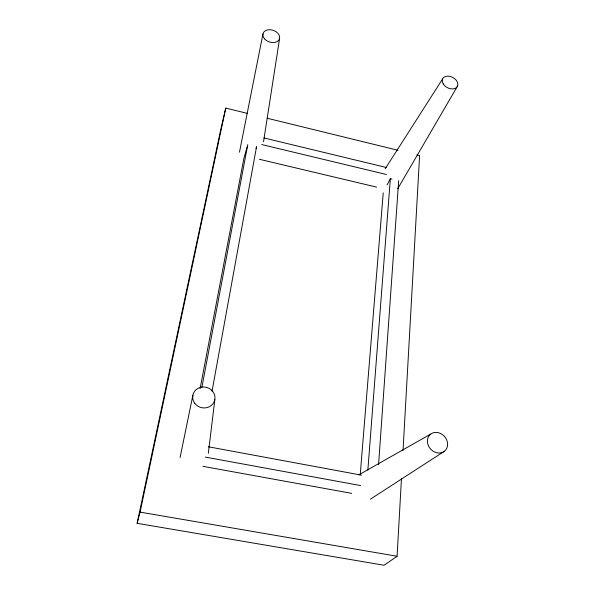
<?xml version="1.0" encoding="UTF-8"?>
<svg xmlns="http://www.w3.org/2000/svg" width="595" height="595" viewBox="0 0 595 595"><rect width="100%" height="100%" fill="white"/><g stroke="black" fill="none" stroke-linecap="round" stroke-linejoin="round"><path stroke-width="0.89" d="M247.394 113.392L225.758 108.097L220.79 129.45L137.125 523.317L384.095 565.25L397.096 556.265L401.476 478.35M403.038 450.527L419.601 155.57L416.902 154.908M378.576 464.702L398.687 180.694M367.859 470.206L390.357 178.693L392.023 179.095M360.22 474.803L383.239 192.854M208.317 453.36L214.855 399.528M263.533 141.781L279.62 38.273M212.036 391.198L256.564 146.66L256.036 148.438M200.106 388.632L243.786 158.887L247.089 147.091M201.883 387.338L247.795 144.563M239.465 152.216L262.953 33.945M180.077 457.54L192.862 395.273M137.125 523.317L140.07 512.109L225.758 108.097M387.048 184.926L390.357 178.693M397.705 188.764L457.562 86.044M385.173 168.809L442.576 78.979M370.365 499.205L444.458 451.233A11 9.394 48.6 0 0 440.412 433.405A11 9.394 48.6 0 0 427.656 443.506A11 9.394 48.6 0 0 444.458 451.233M358.733 474.914L430.646 434.127M140.07 512.109L397.096 556.265M202.947 466.339L351.645 493.344M205.394 457.109L360.659 485.572M208.272 446.763L361.448 475.137M259.39 159.281L376.598 187.105M261.74 144.555L386.467 174.499M263.86 137.928L386.125 167.433M267.229 118.249L397.966 150.267M264.619 38.913A8.627 6.114 18.6 0 0 279.055 39.761A8.627 6.114 18.6 0 0 270.167 29.743A8.627 6.114 18.6 0 0 264.619 38.913M443.201 83.85A8.293 5.779 27.7 0 0 456.744 87.316A8.293 5.779 27.7 0 0 450.229 76.45A8.293 5.779 27.7 0 0 443.201 83.85M194.758 403.284A11.201 10.442 13.6 0 0 213.999 402.116A11.201 10.442 13.6 0 0 202.776 387.003A11.201 10.442 13.6 0 0 194.758 403.284"/></g></svg>
